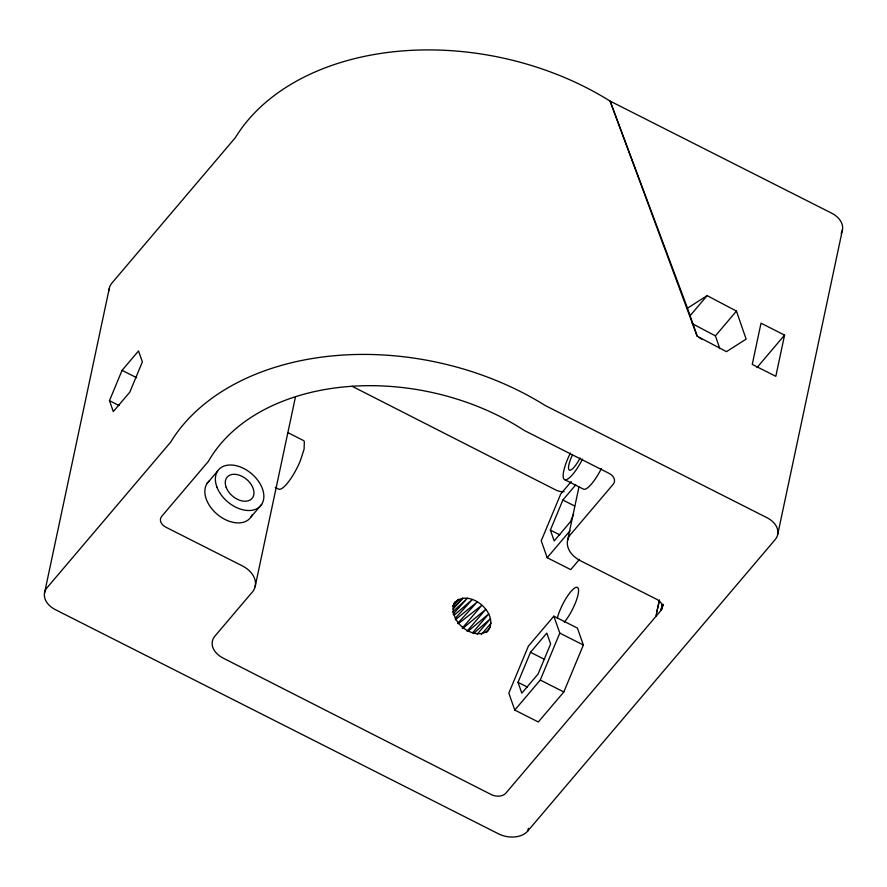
<?xml version="1.0" encoding="UTF-8"?>
<svg xmlns="http://www.w3.org/2000/svg" width="887" height="887" viewBox="0 0 887 887"><rect width="100%" height="100%" fill="white"/><g stroke="black" fill="none" stroke-linecap="round" stroke-linejoin="round"><path stroke-width="1.33" d="M486.508 632.498C502.663 615.6 468.791 585.997 453.922 603.57M662.079 608.604L662.877 604.59L661.037 610.367L505.867 793.144A10.877 7.617 12 0 1 491.198 794.552L223.191 658.11A21.898 15.345 12 0 1 214.898 636.134L251.198 593.381A26.455 18.538 12 0 0 242.096 565.751L165.947 527.233A10.91 7.65 12 0 1 161.778 516.267L208.434 461.318A207.48 145.424 12 0 1 524.25 430.461L609.014 473.336A10.91 7.65 12 0 1 613.172 484.302L571.616 533.253A26.455 18.538 12 0 0 580.719 560.883L656.868 599.401A10.91 7.65 12 0 1 662.079 608.604L662.933 604.546M661.635 609.513L662.722 604.224M44.494 593.159L109.223 288.652M255.123 586.684L295.393 397.221M567.691 539.95L578.912 487.163M527.82 830.953L775.194 539.573A21.82 15.301 12 0 0 766.867 517.642L545.361 405.592A250.566 175.626 12 0 0 170.614 442.192L47.1 587.682A21.92 15.356 12 0 0 55.382 609.657L498.461 833.813A21.82 15.301 12 0 0 527.82 830.953L528.397 828.247M784.574 335.098L775.815 376.321L752.254 364.413L761.013 323.19L784.574 335.098L756.966 367.628M777.788 534.107L842.506 229.6M659.363 600.189L655.848 616.465M656.757 612.274L659.496 600.166M109.467 400.658L122.073 370.345L138.538 350.953L142.375 361.885L129.768 392.209L113.303 411.59L109.467 400.658L119.191 405.581M573.612 514.194L570.485 521.711L554.175 540.926L550.361 530.082L562.868 500.035L575.741 484.867M518.008 682.325L530.504 652.289L546.813 633.085L550.627 643.918L538.121 673.954L521.811 693.157L518.008 682.325L527.421 687.092M514.782 710.066L540.272 680.052L559.797 633.107L553.843 616.177L528.364 646.191L508.828 693.135L514.782 710.066L538.331 721.985L563.822 691.971L583.358 645.026L577.404 628.096L553.843 616.177M453.978 603.603L455.663 601.508C445.119 618.594 472.616 642.454 488.349 630.435M207.07 483.482L217.592 471.097M251.11 516.833L261.632 504.437M689.609 316.282L707.15 295.626L736.454 311.093L746.122 339.111L726.475 351.662L697.16 336.195L610.09 101.096A250.566 175.626 12 0 0 235.332 137.685L111.817 283.186A21.92 15.356 12 0 0 109.079 290.659M571.261 481.586L560.739 493.981L541.247 540.815L547.19 557.712L570.74 569.631L579.51 559.298M719.812 348.613L715.421 335.874L736.454 311.093M547.19 557.712L569.986 530.858M481.297 634.571L491.088 623.14M485.899 632.364L490.345 627.164M462.249 628.173L481.863 605.278L458.169 623.783M467.05 631.222L485.754 609.38L462.57 628.517M472.682 632.653L488.715 613.937L468.602 630.79M477.184 634.216L490.533 618.627L473.392 633.606M452.592 606.375L458.779 599.235L452.536 606.242M452.991 609.203L462.781 598.104L453.124 607.972M453.102 614.148L467.427 598.182L452.481 612.152M455.341 618.217L472.372 599.479L454.155 615.245M457.736 623.251L477.295 601.896L455.231 619.858M697.16 336.195L687.503 308.177L707.15 295.626M564.72 479.656L583.568 489.192A26.932 6.786 -63.2 0 0 601.397 468.602M562.868 500.035L574.643 505.989M550.361 530.082L559.786 534.85M287.787 432.579L303.099 440.329A27.297 6.885 -63.2 0 1 304.352 441.804L304.086 449.254L300.305 460.852A27.297 6.885 -63.2 0 1 278.762 489.18L275.236 487.384M122.073 370.345L136.665 377.718M559.797 633.107L583.358 645.026M530.504 652.289L544.64 659.44M540.272 680.052L563.822 691.971M352.139 386.3L555.916 490.056A10.877 7.617 12 0 0 564.11 491.62M692.215 323.633L715.421 335.874M687.503 308.177L610.09 101.096L831.596 213.146A21.82 15.301 12 0 1 841.131 233.37M557.28 618.283A21.82 5.499 -63.2 0 1 571.25 591.163A21.82 5.499 -63.2 0 1 578.014 594.855A21.82 5.499 -63.2 0 1 564.332 622.131M582.559 459.067A26.932 6.786 -63.2 0 1 564.587 479.601A26.932 6.786 -63.2 0 1 570.374 453.091M699 337.437A16.365 10.921 40.3 0 1 701.672 339.178M252.241 514.66A27.674 18.461 40.3 0 1 218.224 515.114A27.674 18.461 40.3 0 1 209.476 480.776M580.098 458.002A16.31 4.113 -63.2 0 1 569.454 470.154A16.31 4.113 -63.2 0 1 572.414 455.009M662.134 604.967L661.037 610.367L662.179 604.978M216.871 486.952A27.674 18.461 40.3 0 0 258.25 507.885A27.674 18.461 40.3 0 0 243.714 468.458A27.674 18.461 40.3 0 0 216.871 486.952M226.152 487.285A16.365 10.921 40.3 0 0 250.633 499.669A16.365 10.921 40.3 0 0 242.04 476.341A16.365 10.921 40.3 0 0 226.152 487.285"/></g></svg>
